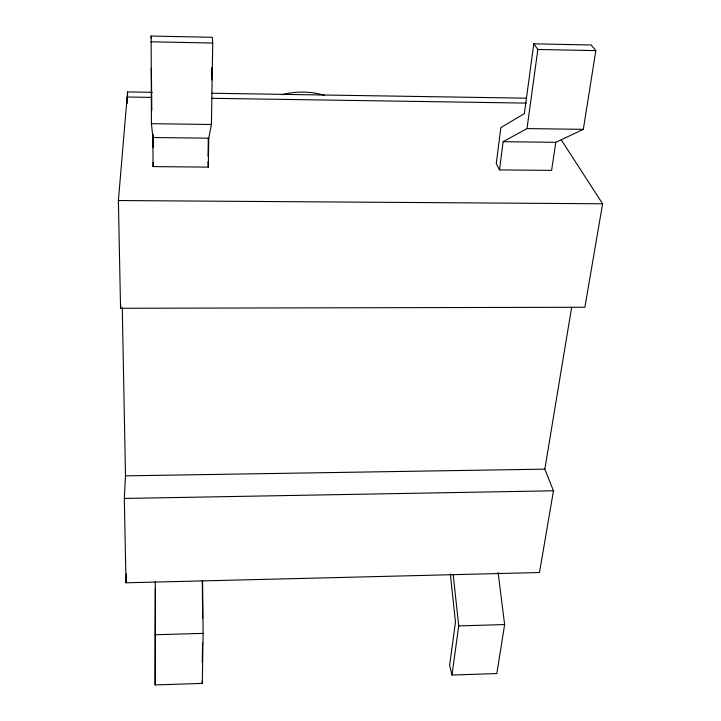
<?xml version="1.0" encoding="UTF-8"?>
<svg xmlns="http://www.w3.org/2000/svg" width="721" height="721" viewBox="0 0 721 721"><rect width="100%" height="100%" fill="white"/><g stroke="black" fill="none" stroke-linecap="round" stroke-linejoin="round"><path stroke-width="1.08" d="M202.583 580.495L203.115 633.371L202.304 683.373L155.15 684.95L155.258 581.315M155.376 588.354L155.15 684.95M208.018 156.259L208.288 138.342M208.297 167.128L208.739 138.189L211.415 124.481L212.74 43.026L212.298 37.294L151.14 36.05L151.419 123.697L152.897 137.522L153.068 166.596L208.297 167.128L208.008 161.801M202.231 662.392L202.547 642.573M211.614 79.941L211.812 67.594M153.068 166.596L153.213 162.324M571.654 307.263L544.824 469.146L553.476 490.785L539.479 572.528L125.995 582.802L126.409 573.844M125.995 582.802L124.318 498.454L125.49 475.86L122.273 307.732M561.28 139.91L602.603 203.782L584.884 307.263L120.542 308.282L120.767 305.01M120.542 308.282L118.397 200.537L127.554 91.927L152.275 92.315M499.5 169.895L503.132 141.704L526.988 128.599L583.325 129.338L595.834 50.623L591.166 44.99L533.801 43.828L524.347 113.612L500.843 127.617L496.255 163.631L499.5 169.895L551.619 170.39L555.801 142.325L583.325 129.338M498.085 572.393L504.628 624.566L496.85 673.549L451.977 675.045L458.727 625.9L453.194 574.619M526.988 128.599L537.848 49.479L533.801 43.828M154.817 634.777L203.115 633.371M458.727 625.9L504.628 624.566M124.318 498.454L553.476 490.785M125.49 475.86L544.824 469.146M118.397 200.537L602.603 203.782M152.897 137.522L208.739 138.189M503.132 141.704L555.801 142.325M151.419 123.697L211.415 124.481M151.87 97.389L127.13 97.011L127.229 103.734M211.469 98.299L526.339 103.103M211.839 93.252L526.501 98.182M150.869 41.8L212.74 43.026M537.848 49.479L595.834 50.623M451.977 675.045L449.607 665.357L455.465 622.07L450.337 574.024M151.816 110.376L151.347 68.27M202.25 681.165L202.304 683.373M127.554 91.927L127.608 95.298M202.277 580.495L202.655 618.258M153.131 134.304L153.213 147.805M151.14 36.05L151.149 38.276M282.028 94.703A72.569 66.251 -11.5 0 1 324.576 95.406"/></g></svg>
